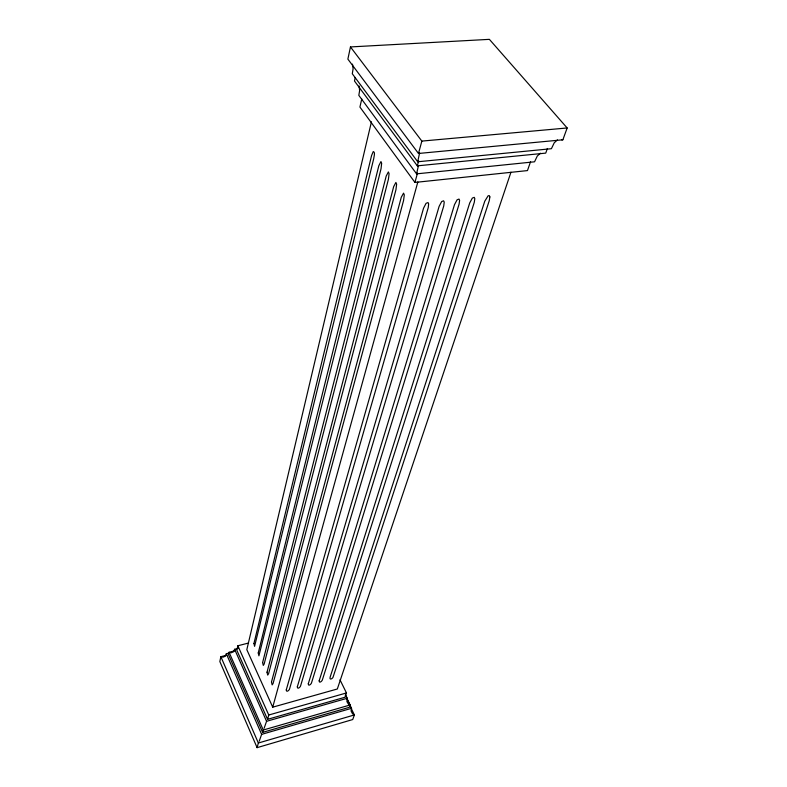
<?xml version="1.0" encoding="UTF-8"?>
<svg xmlns="http://www.w3.org/2000/svg" width="787" height="787" viewBox="0 0 787 787"><rect width="100%" height="100%" fill="white"/><g stroke="black" fill="none" stroke-linecap="round" stroke-linejoin="round"><path stroke-width="1.18" d="M419.589 152.953L417.71 161.778L551.402 148.704L554.255 142.791L557.471 139.909M418.379 165.949L416.579 173.858L534.55 161.807L537.295 156.023L540.433 153.209M229.863 652.836L226.322 653.761L225.367 656.171L222.682 657.302M238.176 648.35L234.605 649.275L233.621 651.725L230.906 652.876M226.754 655.178L220.862 656.702L219.839 661.533L257.103 747.65L352.724 719.544L354.396 714.94L348.995 703.952M350.461 46.935L347.874 59.123L418.487 153.475L562.872 139.791L567.161 127.966L489.386 39.35L350.461 46.935L421.852 141.099L418.487 153.475M235.008 650.731L229.066 652.275L228.535 654.715L262.632 732.382L349.29 707.326L350.126 704.975L345.277 695.108M355.262 77.451L354.484 81.012L417.326 165.85L545.745 153.111L547.378 148.497M248.505 643.038L237.851 645.773L236.838 650.249L267.56 719.338L344.972 697.262L346.467 692.953L340.004 679.84M361.754 98.975L359.925 107.062L414.936 182.427L527.467 170.592L530.586 161.591M371.434 121.837L246.823 649.668L272.715 707.179L337.328 688.989L510.96 172.205M226.322 653.761L261.628 734.36L259.208 741.236M234.605 649.275L266.567 721.305L264.127 728.25M257.103 747.65L258.352 743.017L220.862 656.702M262.632 732.382L263.271 730.021L229.066 652.275M417.326 165.85L418.694 160.853M267.56 719.338L268.751 715.009L237.851 645.773M414.936 182.427L417.494 173.11M272.715 707.179L417.858 181.915M345.631 694.96L347.254 698.256L346.91 701.64L348.356 704.001M346.673 698.394L351.553 708.31L351.071 710.966L352.635 713.976M561.81 139.889L562.872 139.791M258.352 743.017L354.396 714.94L353.668 715.147M261.628 734.36L351.553 708.31M263.271 730.021L350.126 704.975M266.567 721.305L347.254 698.256M268.751 715.009L346.467 692.953M421.852 141.099L567.161 127.966M417.71 161.778L352.291 73.762L353.088 68.833L352.487 64.121M416.579 173.858L358.823 95.355L359.629 90.535L359.049 85.921M286.261 689.933C286.242 693.003 289.724 690.051 289.714 688.379L428.226 207.67L428.659 203.872L428.02 202.564L426.072 203.312L423.544 208.211L286.261 689.933M489.858 196.917L489.268 200.665L333.334 676.318C333.324 678.512 328.996 680.814 330.107 677.204L484.782 201.177L488.147 195.766L489.307 195.638L489.858 196.917M297.309 686.874C297.26 689.943 300.752 686.992 300.752 685.329L443.75 205.889L444.222 202.102L443.602 200.803L441.674 201.551L439.107 206.42L297.309 686.874M253.935 643.471L254.585 646.334L373.736 158.59C373.884 156.721 375.547 152.019 373.264 151.537L371.572 155.541L253.935 643.471M258.254 652.944L258.913 655.827L381.026 168.821L381.665 163.283L380.957 161.561L378.822 165.732L258.254 652.944M308.278 683.834C308.189 686.913 311.682 683.942 311.691 682.299L459.096 204.128L459.608 200.36L459.008 199.062L457.099 199.8L454.502 204.65L308.278 683.834M262.622 662.526L263.281 665.428L264.176 663.962L388.424 179.22L389.083 173.661L388.375 171.92L386.191 176.081L262.622 662.526M267.029 672.206L267.698 675.118L268.603 673.672L395.94 189.775L396.628 184.197L395.91 182.436L393.677 186.588L267.029 672.206M271.485 681.985L272.164 684.916L273.079 683.49L403.574 200.498L404.292 194.91L403.564 193.13L401.272 197.262L271.485 681.985M319.158 680.824C319.03 683.903 322.532 680.922 322.552 679.299L474.266 202.387L474.817 198.629L474.246 197.34L472.348 198.078L469.731 202.908L319.158 680.824"/></g></svg>
